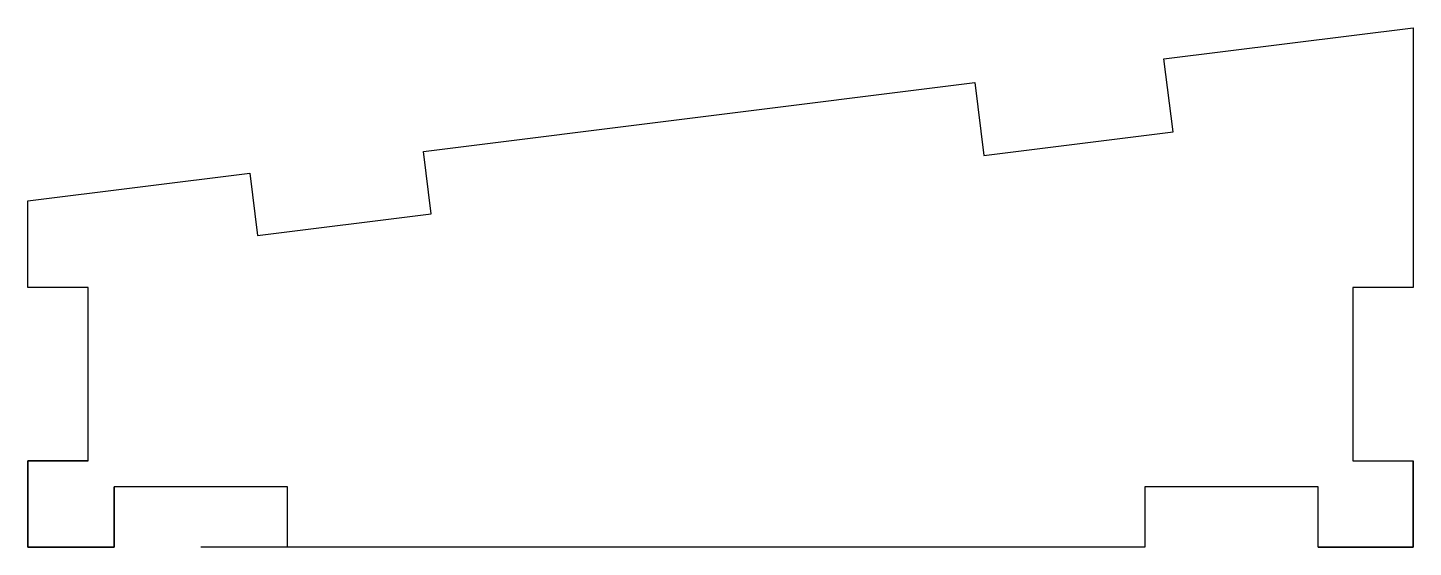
# Model space of a CAD drawing. Header units: millimetres. Extents: x 0 to 80, y 0 to 30.
import ezdxf

# ---------------------------------------------------------------- set-up
doc = ezdxf.new("R2010")
doc.units = ezdxf.units.MM
doc.layers.get('0').update_dxf_attribs({"linetype": 'CONTINUOUS'})

msp = doc.modelspace()

# ---------------------------------------------------------------- linework, layer by layer
for p, q in [((3.5, 5), (0, 5)), ((0, 5), (0, 0)), ((76.5, 5), (80, 5)), ((80, 0), (80, 5)), ((0, 3.5), (0, 0)), ((5, 0), (5, 3.5)), ((74.5, 0), (74.5, 3.5)), ((80, 3.5), (80, 0)), ((0, 0), (3.5, 0)), ((0, 0), (5, 0)), ((20, 0), (10, 0)), ((74.5, 0), (80, 0)), ((80, 0), (76.5, 0))]:
    msp.add_line(p, q)
msp.add_lwpolyline([(80, 30), (80, 20), (80, 15), (76.5, 15), (76.5, 5), (80, 5), (80, 0), (74.5, 0), (74.5, 3.5), (64.5, 3.5), (64.5, 0), (15, 0), (15, 3.5), (5, 3.5), (5, 0), (0, 0), (0, 5), (3.5, 5), (3.5, 15), (0, 15), (0, 20), (12.82, 21.603), (13.271, 18.001), (23.296, 19.254), (22.846, 22.856), (54.685, 26.836), (55.212, 22.619), (66.127, 23.983), (65.6, 28.2)], close=True)

doc.saveas('drawing.dxf')
